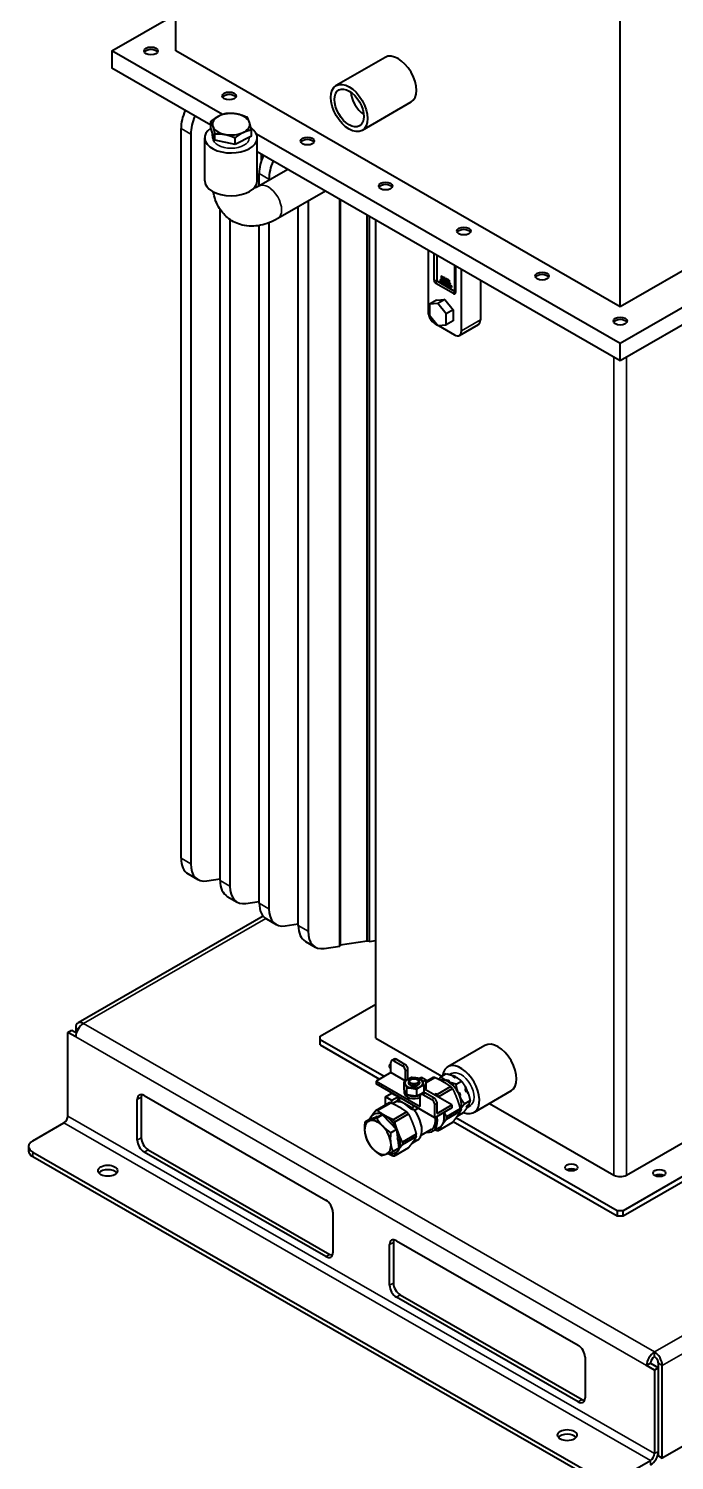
# Model space of a CAD drawing. Header units: millimetres. Extents: x 0 to 4205, y 0 to 2970.
# Drawn here: x 3781.5 to 3937.1, y 2258.7 to 2604.1 of the extents above; entities that cross this region are included whole.
import ezdxf

# ---------------------------------------------------------------- set-up
doc = ezdxf.new("R2010")
doc.units = ezdxf.units.MM
doc.header["$LTSCALE"] = 5
doc.layers.add('가시적인 것(ISO)', color=3, linetype='Continuous', lineweight=40)
doc.layers.add('가시적인 좁은 것(ISO)', color=3, linetype='Continuous', lineweight=35)

msp = doc.modelspace()

# ---------------------------------------------------------------- linework, layer by layer
at = {"layer": '가시적인 것(ISO)'}
for p, q in [((3816.955, 2598.712), (3816.955, 2665.863)), ((3801.54, 2598.712), (3816.955, 2607.589)), ((3924.105, 2537.008), (3924.105, 2606.716)), ((3801.54, 2598.712), (3801.54, 2594.542)), ((3828.199, 2583.36), (3801.54, 2598.712)), ((3924.105, 2537.008), (3816.955, 2598.712)), ((3825.361, 2580.824), (3801.54, 2594.542)), ((3867.411, 2597.176), (3855.626, 2590.389)), ((4024.184, 2594.64), (3924.105, 2537.008)), ((4039.599, 2594.64), (3924.105, 2528.131)), ((4039.599, 2590.47), (3924.105, 2523.962)), ((3873.649, 2586.344), (3861.864, 2579.557)), ((3825.361, 2580.105), (3825.361, 2581.684)), ((3818.204, 2404.002), (3818.204, 2580.028)), ((3820.561, 2578.671), (3820.561, 2402.645)), ((3823.939, 2567.409), (3823.939, 2577.764)), ((3826.345, 2577.167), (3825.361, 2580.105)), ((3825.871, 2577.709), (3825.834, 2578.695)), ((3826.345, 2577.167), (3826.345, 2578.746)), ((3831.256, 2576.189), (3826.345, 2577.167)), ((3835.182, 2578.148), (3831.256, 2576.189)), ((3831.256, 2576.189), (3831.256, 2577.768)), ((3834.672, 2577.709), (3834.68, 2577.897)), ((3835.182, 2578.148), (3835.182, 2579.727)), ((3924.105, 2528.131), (3836.428, 2578.621)), ((3836.605, 2567.409), (3836.605, 2577.764)), ((3924.105, 2523.962), (3836.605, 2574.35)), ((3837.649, 2572.479), (3837.649, 2573.748)), ((3837.695, 2573.722), (3837.695, 2572.611)), ((3843.938, 2570.127), (3836.99, 2566.126)), ((3837.06, 2566.166), (3837.06, 2569.17)), ((3839.417, 2567.813), (3839.417, 2567.523)), ((3853.022, 2564.896), (3841.514, 2558.269)), ((3827.632, 2398.573), (3827.632, 2560.499)), ((3846.488, 2387.714), (3846.488, 2561.133)), ((3848.845, 2562.383), (3848.845, 2386.357)), ((3856.506, 2382.774), (3856.506, 2562.89)), ((3856.551, 2562.864), (3856.551, 2382.953)), ((3829.989, 2558.068), (3829.989, 2397.215)), ((3837.06, 2393.143), (3837.06, 2556.605)), ((3839.417, 2557.262), (3839.417, 2391.786)), ((3863.06, 2383.963), (3863.06, 2559.115)), ((3863.577, 2558.818), (3863.577, 2383.87)), ((3865.179, 2360.588), (3865.179, 2557.895)), ((3877.79, 2550.633), (3877.79, 2535.796)), ((3879.204, 2543.429), (3879.204, 2549.819)), ((3879.848, 2549.448), (3879.848, 2543.33)), ((3884.217, 2540.814), (3884.217, 2546.932)), ((3884.389, 2546.833), (3884.389, 2540.443)), ((3885.803, 2531.181), (3885.803, 2546.018)), ((3883.918, 2540.17), (3879.675, 2542.613)), ((3879.911, 2543.221), (3884.153, 2540.777)), ((3880.677, 2543.602), (3880.653, 2543.588)), ((3880.653, 2543.588), (3880.653, 2543.18)), ((3883.364, 2542.027), (3880.653, 2543.588)), ((3880.653, 2543.18), (3883.364, 2541.619)), ((3880.677, 2543.602), (3883.387, 2542.041)), ((3880.992, 2544.469), (3880.969, 2544.456)), ((3880.969, 2544.456), (3880.969, 2543.775)), ((3881.047, 2544.411), (3880.969, 2544.456)), ((3880.969, 2543.775), (3881.31, 2543.578)), ((3880.992, 2544.469), (3881.071, 2544.424)), ((3881.071, 2544.424), (3881.047, 2544.411)), ((3881.047, 2543.81), (3881.047, 2544.411)), ((3881.071, 2543.824), (3881.047, 2543.81)), ((3881.31, 2543.659), (3881.047, 2543.81)), ((3881.071, 2544.424), (3881.071, 2543.824)), ((3881.071, 2543.824), (3881.334, 2543.672)), ((3881.334, 2543.672), (3881.31, 2543.659)), ((3881.31, 2543.578), (3881.31, 2543.659)), ((3881.334, 2543.592), (3881.31, 2543.578)), ((3881.334, 2543.672), (3881.334, 2543.592)), ((3881.395, 2544.237), (3881.372, 2544.224)), ((3881.74, 2544.012), (3881.372, 2544.224)), ((3881.372, 2544.224), (3881.372, 2543.543)), ((3881.372, 2543.543), (3881.74, 2543.33)), ((3881.395, 2544.237), (3881.764, 2544.025)), ((3881.45, 2544.098), (3881.74, 2543.931)), ((3881.45, 2543.911), (3881.45, 2544.098)), ((3881.474, 2543.925), (3881.45, 2543.911)), ((3881.721, 2543.756), (3881.45, 2543.911)), ((3881.45, 2543.831), (3881.721, 2543.675)), ((3881.45, 2543.578), (3881.45, 2543.831)), ((3881.474, 2543.592), (3881.45, 2543.578)), ((3881.74, 2543.411), (3881.45, 2543.578)), ((3881.474, 2544.085), (3881.474, 2543.925)), ((3881.474, 2543.925), (3881.744, 2543.769)), ((3881.474, 2543.817), (3881.474, 2543.592)), ((3881.474, 2543.592), (3881.764, 2543.424)), ((3881.744, 2543.769), (3881.721, 2543.756)), ((3881.721, 2543.675), (3881.721, 2543.756)), ((3881.744, 2543.689), (3881.721, 2543.675)), ((3881.764, 2544.025), (3881.74, 2544.012)), ((3881.74, 2543.931), (3881.74, 2544.012)), ((3881.764, 2543.944), (3881.74, 2543.931)), ((3881.764, 2543.424), (3881.74, 2543.411)), ((3881.74, 2543.33), (3881.74, 2543.411)), ((3881.764, 2543.344), (3881.74, 2543.33)), ((3881.744, 2543.769), (3881.744, 2543.689)), ((3881.787, 2544.012), (3881.763, 2543.998)), ((3881.763, 2543.998), (3881.966, 2543.2)), ((3881.847, 2543.95), (3881.763, 2543.998)), ((3881.764, 2544.025), (3881.764, 2543.999)), ((3881.764, 2543.996), (3881.764, 2543.944)), ((3881.764, 2543.424), (3881.764, 2543.344)), ((3881.787, 2544.012), (3881.871, 2543.963)), ((3881.871, 2543.963), (3881.847, 2543.95)), ((3882.011, 2543.29), (3881.847, 2543.95)), ((3881.871, 2543.963), (3882.026, 2543.335)), ((3881.966, 2543.2), (3882.051, 2543.151)), ((3882.174, 2543.762), (3882.011, 2543.29)), ((3882.051, 2543.151), (3882.254, 2543.716)), ((3882.074, 2543.165), (3882.051, 2543.151)), ((3882.277, 2543.729), (3882.074, 2543.165)), ((3882.198, 2543.775), (3882.174, 2543.762)), ((3882.254, 2543.716), (3882.174, 2543.762)), ((3882.198, 2543.775), (3882.277, 2543.729)), ((3882.277, 2543.729), (3882.254, 2543.716)), ((3882.334, 2543.697), (3882.31, 2543.683)), ((3882.679, 2543.471), (3882.31, 2543.683)), ((3882.31, 2543.683), (3882.31, 2543.002)), ((3882.31, 2543.002), (3882.679, 2542.79)), ((3882.334, 2543.697), (3882.702, 2543.485)), ((3882.388, 2543.558), (3882.679, 2543.391)), ((3882.388, 2543.371), (3882.388, 2543.558)), ((3882.412, 2543.385), (3882.388, 2543.371)), ((3882.659, 2543.215), (3882.388, 2543.371)), ((3882.388, 2543.291), (3882.659, 2543.135)), ((3882.388, 2543.038), (3882.388, 2543.291)), ((3882.412, 2543.051), (3882.388, 2543.038)), ((3882.679, 2542.87), (3882.388, 2543.038)), ((3882.412, 2543.544), (3882.412, 2543.385)), ((3882.412, 2543.385), (3882.683, 2543.229)), ((3882.412, 2543.277), (3882.412, 2543.051)), ((3882.412, 2543.051), (3882.702, 2542.884)), ((3882.683, 2543.229), (3882.659, 2543.215)), ((3882.659, 2543.135), (3882.659, 2543.215)), ((3882.683, 2543.148), (3882.659, 2543.135)), ((3882.702, 2543.485), (3882.679, 2543.471)), ((3882.679, 2543.391), (3882.679, 2543.471)), ((3882.702, 2543.404), (3882.679, 2543.391)), ((3882.702, 2542.884), (3882.679, 2542.87)), ((3882.679, 2542.79), (3882.679, 2542.87)), ((3882.702, 2542.803), (3882.679, 2542.79)), ((3882.683, 2543.229), (3882.683, 2543.148)), ((3882.702, 2543.485), (3882.702, 2543.404)), ((3882.702, 2542.884), (3882.702, 2542.803)), ((3882.788, 2543.435), (3882.765, 2543.422)), ((3882.765, 2543.422), (3882.765, 2542.74)), ((3882.843, 2543.377), (3882.765, 2543.422)), ((3882.765, 2542.74), (3883.106, 2542.544)), ((3882.788, 2543.435), (3882.867, 2543.39)), ((3882.867, 2543.39), (3882.843, 2543.377)), ((3882.843, 2542.776), (3882.843, 2543.377)), ((3882.867, 2542.789), (3882.843, 2542.776)), ((3883.106, 2542.624), (3882.843, 2542.776)), ((3882.867, 2543.39), (3882.867, 2542.789)), ((3882.867, 2542.789), (3883.13, 2542.638)), ((3883.13, 2542.638), (3883.106, 2542.624)), ((3883.106, 2542.544), (3883.106, 2542.624)), ((3883.13, 2542.557), (3883.106, 2542.544)), ((3883.13, 2542.638), (3883.13, 2542.557)), ((3890.4, 2543.371), (3890.4, 2533.828)), ((3883.387, 2542.041), (3883.364, 2542.027)), ((3883.364, 2541.619), (3883.364, 2542.027)), ((3883.387, 2541.632), (3883.364, 2541.619)), ((3883.387, 2542.041), (3883.387, 2541.632)), ((3879.793, 2538.568), (3878.143, 2537.618)), ((3880.147, 2537.802), (3878.143, 2537.618)), ((3878.143, 2537.618), (3878.143, 2534.943)), ((3879.793, 2538.568), (3881.796, 2538.752)), ((3881.796, 2538.752), (3880.147, 2537.802)), ((3882.15, 2535.311), (3880.147, 2537.802)), ((3881.796, 2538.752), (3883.8, 2536.261)), ((3883.8, 2536.261), (3882.15, 2535.311)), ((3883.8, 2536.261), (3883.8, 2533.586)), ((3878.143, 2534.943), (3880.147, 2532.452)), ((3879.439, 2532.938), (3880.029, 2532.599)), ((3880.147, 2532.452), (3882.15, 2532.636)), ((3880.264, 2532.463), (3884.153, 2530.223)), ((3882.15, 2532.636), (3882.15, 2535.311)), ((3883.8, 2533.586), (3882.15, 2532.636)), ((3885.318, 2530.109), (3889.914, 2532.756)), ((3924.105, 2523.962), (3924.105, 2528.131)), ((3819.938, 2400.174), (3822.295, 2398.816)), ((3824.438, 2398.475), (3827.632, 2398.97)), ((3829.366, 2394.744), (3831.723, 2393.387)), ((3833.866, 2393.046), (3837.06, 2393.541)), ((3838.029, 2389.958), (3793.374, 2364.243)), ((3838.794, 2389.315), (3841.151, 2387.958)), ((3843.294, 2387.617), (3846.488, 2388.112)), ((3848.222, 2383.886), (3850.579, 2382.529)), ((3863.06, 2383.963), (3856.551, 2382.953)), ((3863.577, 2383.87), (3863.06, 2383.963)), ((3863.577, 2383.87), (3865.179, 2384.119)), ((3852.722, 2382.187), (3856.506, 2382.774)), ((3856.551, 2382.953), (3856.506, 2382.774)), ((3851.744, 2360.995), (3865.179, 2368.732)), ((3792.819, 2363.018), (3792.819, 2361.932)), ((3790.933, 2361.932), (3791.876, 2362.475)), ((3792.819, 2360.846), (3790.933, 2361.932)), ((3790.933, 2341.766), (3790.933, 2361.932)), ((3791.876, 2362.475), (3792.985, 2361.836)), ((3851.744, 2360.18), (3851.744, 2360.995)), ((3867.155, 2351.306), (3851.744, 2360.18)), ((3851.744, 2358.954), (3851.744, 2360.18)), ((3865.179, 2360.588), (3881.127, 2351.404)), ((3851.744, 2358.954), (3866.09, 2350.693)), ((3891.482, 2358.784), (3882.525, 2353.626)), ((3868.786, 2352.245), (3868.786, 2354.698)), ((3869.583, 2355.497), (3868.994, 2355.157)), ((3869.493, 2355.108), (3871.614, 2353.887)), ((3872.203, 2354.226), (3870.082, 2355.448)), ((3872.321, 2350.273), (3872.321, 2352.662)), ((3872.91, 2350.639), (3872.91, 2353.001)), ((3868.786, 2352.245), (3865.227, 2350.196)), ((3865.227, 2350.196), (3875.833, 2344.088)), ((3865.227, 2350.196), (3865.227, 2349.514)), ((3879.369, 2341.37), (3865.227, 2349.514)), ((3872.27, 2350.239), (3868.786, 2352.245)), ((3871.955, 2350.016), (3871.955, 2348.309)), ((3873.038, 2349.943), (3873.038, 2349.716)), ((3873.607, 2350.589), (3873.425, 2350.484)), ((3875.137, 2350.589), (3875.318, 2350.484)), ((3875.563, 2350.803), (3876.21, 2351.176)), ((3875.705, 2349.943), (3875.705, 2349.716)), ((3876.21, 2351.176), (3877.342, 2350.525)), ((3877.342, 2350.525), (3876.472, 2350.024)), ((3876.788, 2349.27), (3876.788, 2347.564)), ((3877.342, 2349.884), (3879.419, 2351.08)), ((3879.007, 2351.042), (3877.342, 2350.084)), ((3877.342, 2348.345), (3877.342, 2350.525)), ((3883.224, 2348.89), (3879.931, 2346.993)), ((3880.841, 2351.24), (3882.158, 2351.998)), ((3882.33, 2350.457), (3882.102, 2350.325)), ((3882.691, 2350.036), (3882.919, 2350.167)), ((3883.506, 2352.037), (3882.99, 2351.765)), ((3883.744, 2351.271), (3883.972, 2351.402)), ((3884.333, 2350.982), (3883.744, 2351.271)), ((3884.561, 2351.113), (3884.333, 2350.982)), ((3884.505, 2349.44), (3885.822, 2350.199)), ((3807.668, 2335.944), (3807.668, 2345.755)), ((3808.611, 2346.297), (3808.611, 2336.487)), ((3809.318, 2346.712), (3853.159, 2321.466)), ((3867.536, 2346.39), (3869.069, 2347.272)), ((3869.069, 2345.508), (3867.536, 2346.39)), ((3867.536, 2344.437), (3867.536, 2346.39)), ((3869.069, 2347.272), (3870.601, 2346.39)), ((3870.601, 2346.39), (3869.069, 2345.508)), ((3869.069, 2344.855), (3869.069, 2345.508)), ((3870.264, 2345.344), (3869.26, 2344.766)), ((3870.436, 2345.671), (3871.168, 2346.093)), ((3872.133, 2344.693), (3870.436, 2345.671)), ((3870.436, 2345.204), (3870.436, 2345.671)), ((3870.601, 2345.766), (3870.601, 2346.39)), ((3872.038, 2347.863), (3872.038, 2347.318)), ((3872.603, 2348.624), (3872.603, 2346.918)), ((3875.019, 2348.251), (3875.019, 2346.545)), ((3875.833, 2344.088), (3875.833, 2346.54)), ((3876.631, 2347.339), (3876.041, 2347)), ((3876.54, 2346.951), (3878.662, 2345.729)), ((3876.705, 2347.503), (3876.705, 2347.371)), ((3883.517, 2344.441), (3876.788, 2348.315)), ((3877.342, 2348.345), (3877.04, 2348.171)), ((3879.251, 2346.068), (3877.13, 2347.29)), ((3879.702, 2347.098), (3879.302, 2346.868)), ((3880.344, 2346.48), (3883.637, 2348.376)), ((3885.323, 2347.439), (3885.095, 2347.308)), ((3885.427, 2346.552), (3885.655, 2346.683)), ((3886.57, 2344.737), (3887.887, 2345.496)), ((3886.737, 2348.253), (3886.965, 2348.384)), ((3887.069, 2347.497), (3886.737, 2348.253)), ((3887.297, 2347.629), (3887.069, 2347.497)), ((3897.803, 2347.807), (3888.846, 2342.649)), ((3863.893, 2341.1), (3866.785, 2342.053)), ((3868.4, 2344.935), (3865.107, 2343.038)), ((3866.785, 2342.053), (3865.42, 2341.267)), ((3865.52, 2343.076), (3868.813, 2344.972)), ((3866.785, 2342.053), (3870.194, 2338.504)), ((3872.617, 2342.782), (3869.324, 2340.885)), ((3869.737, 2340.372), (3873.03, 2342.268)), ((3873.83, 2343.716), (3872.133, 2344.693)), ((3872.858, 2345.117), (3872.834, 2345.131)), ((3874.563, 2344.138), (3873.83, 2343.716)), ((3873.83, 2343.25), (3873.83, 2343.716)), ((3874.2, 2343.463), (3873.83, 2343.25)), ((3875.398, 2343.657), (3874.476, 2343.126)), ((3879.369, 2341.37), (3879.369, 2344.504)), ((3883.517, 2343.759), (3879.369, 2341.37)), ((3879.958, 2342.391), (3879.958, 2344.844)), ((3879.958, 2342.391), (3883.517, 2344.441)), ((3885.539, 2343.472), (3882.246, 2341.575)), ((3882.246, 2341.024), (3885.539, 2342.921)), ((3883.517, 2344.441), (3883.517, 2343.759)), ((3884.971, 2341.834), (3886.288, 2342.593)), ((3885.542, 2342.995), (3885.593, 2343.024)), ((3885.85, 2343.491), (3885.623, 2343.36)), ((3887.007, 2343.839), (3887.265, 2344.305)), ((3887.235, 2343.97), (3887.007, 2343.839)), ((3887.964, 2344.296), (3887.104, 2343.756)), ((3887.265, 2344.305), (3887.492, 2344.437)), ((3892.588, 2344.804), (3922.597, 2327.523)), ((3782.448, 2335.789), (3789.99, 2340.133)), ((3863.893, 2341.1), (3862.527, 2340.314)), ((3870.194, 2338.504), (3868.828, 2337.717)), ((3870.194, 2338.504), (3870.709, 2334.001)), ((3878.535, 2338.481), (3876.063, 2337.057)), ((3880.569, 2339.037), (3878.902, 2338.077)), ((3883.637, 2340.207), (3880.344, 2338.311)), ((3883.843, 2340.47), (3923.398, 2317.692)), ((3923.398, 2318.918), (3884.488, 2341.325)), ((3874.932, 2337.364), (3871.639, 2335.468)), ((3871.639, 2334.916), (3874.932, 2336.813)), ((3875.165, 2335.925), (3873.843, 2335.164)), ((3925.613, 2327.523), (3939.261, 2335.382)), ((3781.472, 2334.432), (3781.472, 2333.342)), ((3782.448, 2333.075), (3919.155, 2254.35)), ((3782.448, 2331.985), (3919.155, 2253.26)), ((3853.159, 2307.84), (3809.318, 2333.086)), ((3810.261, 2333.629), (3854.101, 2308.383)), ((3870.709, 2334.001), (3869.343, 2333.214)), ((3873.03, 2334.099), (3869.737, 2332.203)), ((3942.926, 2329.349), (3924.812, 2318.918)), ((3924.812, 2317.692), (3944.109, 2328.804)), ((4048.32, 2324.927), (3934.24, 2259.232)), ((3854.809, 2318.608), (3854.809, 2308.798)), ((3924.812, 2318.918), (3923.398, 2318.918)), ((3923.398, 2318.918), (3923.398, 2317.692)), ((3924.812, 2317.692), (3924.812, 2318.918)), ((3923.398, 2317.692), (3924.812, 2317.692)), ((3869.422, 2311.279), (3869.422, 2301.468)), ((3870.129, 2311.693), (3913.97, 2286.447)), ((3868.479, 2300.925), (3868.479, 2310.736)), ((3913.97, 2272.821), (3870.129, 2298.067)), ((3871.072, 2298.61), (3914.913, 2273.364)), ((3915.62, 2283.589), (3915.62, 2273.779)), ((3932.355, 2283.754), (3932.355, 2284.845)), ((3931.412, 2282.121), (3930.469, 2281.579)), ((3932.355, 2280.493), (3930.469, 2281.579)), ((3931.412, 2282.121), (3933.297, 2281.036)), ((3933.297, 2281.036), (3932.355, 2280.493)), ((3932.355, 2280.493), (3932.355, 2260.327)), ((3933.297, 2281.036), (3933.297, 2282.121)), ((3933.297, 2260.869), (3933.297, 2281.036)), ((3934.24, 2259.232), (3934.24, 2281.579)), ((3933.297, 2259.775), (3933.297, 2260.869)), ((3933.297, 2259.775), (3934.24, 2259.232)), ((3923.869, 2254.35), (3931.412, 2258.694))]:
    msp.add_line(p, q, dxfattribs=at)
for centre, major_axis, ratio in [((3810.968, 2598.712), (-1.667, 0), 0.5758617), ((3858.745, 2584.973), (-3.119, 5.416), 0.5780931), ((3829.824, 2587.853), (-1.667, 0), 0.5758617), ((3858.745, 2584.973), (-2.496, 4.334), 0.5780931), ((3848.68, 2576.995), (-1.667, 0), 0.5758617), ((3867.536, 2566.136), (-1.667, 0), 0.5758617), ((3886.393, 2555.278), (-1.667, 0), 0.5758617), ((3905.249, 2544.419), (-1.667, 0), 0.5758617), ((3924.105, 2533.561), (-1.667, 0), 0.5758617), ((3874.372, 2350.152), (-1.078, 0), 0.5758617), ((3800.55, 2328.568), (2.333, 0), 0.5758617), ((3912.32, 2329.369), (-1.5, 0), 0.5758617), ((3933.533, 2328.012), (-1.5, 0), 0.5758617), ((3911.33, 2264.774), (2.333, 0), 0.5758617)]:
    msp.add_ellipse(centre, major_axis=major_axis, ratio=ratio, dxfattribs=at)
for centre, major_axis, ratio, start_param, end_param in [((3810.968, 2598.085), (-1.667, 0), 0.5758617, 3.4742221, 5.9505558), ((3810.968, 2598.085), (1.667, 0), 0.5758617, 0.3326295, 2.8089632), ((3870.53, 2591.76), (-3.119, 5.416), 0.5780931, 3.1415927, 6.2831853), ((3829.824, 2587.227), (-1.667, 0), 0.5758617, 3.4742221, 5.9505558), ((3829.824, 2587.227), (1.667, 0), 0.5758617, 0.3326295, 2.8089632), ((3862.538, 2587.157), (-2.412, 4.188), 0.5780931, 0.8643981, 2.2771945), ((3824.097, 2583.422), (4.159, 7.222), 0.5780931, 1.7663892, 2.3542608), ((3830.272, 2581.034), (-4.5, 0), 0.5758617, 4.3792454, 5.4264429), ((3826.454, 2582.064), (-4.159, -7.222), 0.5780931, 4.9079818, 5.4958534), ((3830.272, 2581.034), (-4.5, 0), 0.5758617, 5.4264429, 6.4736405), ((3830.272, 2581.034), (-4.5, 0), 0.5758617, 0.1904552, 1.2376527), ((3830.272, 2581.034), (4.5, 0), 0.5758617, 0.1904552, 1.2376527), ((3830.272, 2581.034), (4.5, 0), 0.5758617, 5.4264429, 6.4736405), ((3830.272, 2577.764), (-6.333, 0), 0.5758617, 5.5970834, 10.1326567), ((3830.272, 2581.034), (4.5, 0), 0.5758617, 4.3792454, 5.4264429), ((3848.68, 2576.368), (-1.667, 0), 0.5758617, 3.4742221, 5.9505558), ((3848.68, 2576.368), (1.667, 0), 0.5758617, 0.3326295, 2.8089632), ((3842.953, 2572.563), (4.159, 7.222), 0.5780931, 1.7663892, 2.3542608), ((3845.31, 2571.206), (-4.159, -7.222), 0.5780931, 4.9079818, 5.4958534), ((3830.272, 2567.409), (6.333, 0), 0.5758617, 3.1415927, 6.2831853), ((3867.536, 2565.509), (-1.667, 0), 0.5758617, 3.4742221, 5.9505558), ((3867.536, 2565.509), (1.667, 0), 0.5758617, 0.3326295, 2.8089632), ((3854.738, 2565.777), (-4.159, -7.222), 0.5780931, 5.4801653, 5.4958534), ((3886.393, 2554.651), (-1.667, 0), 0.5758617, 3.4742221, 5.9505558), ((3886.393, 2554.651), (1.667, 0), 0.5758617, 0.3326295, 2.8089632), ((3879.675, 2543.158), (-0.333, 0.578), 0.5780931, 0.7873319, 2.3581282), ((3879.911, 2543.294), (0.0446, -0.0774), 0.5780931, 3.9289245, 5.4997209), ((3905.249, 2543.792), (-1.667, 0), 0.5758617, 3.4742221, 5.9505558), ((3905.249, 2543.792), (1.667, 0), 0.5758617, 0.3326295, 2.8089632), ((3883.918, 2540.715), (0.333, -0.578), 0.5780931, 5.4997209, 7.0705172), ((3884.153, 2540.85), (0.0446, -0.0774), 0.5780931, 5.4997209, 7.0705172), ((3879.439, 2534.846), (-1.164, 2.022), 0.5780931, 0.7873319, 2.3581282), ((3888.75, 2534.778), (1.164, -2.022), 0.5780931, 0, 0.7873319), ((3924.105, 2532.934), (-1.667, 0), 0.5758617, 3.4742221, 5.9505558), ((3924.105, 2532.934), (1.667, 0), 0.5758617, 0.3326295, 2.8089632), ((3884.153, 2532.131), (1.164, -2.022), 0.5780931, 5.4997209, 7.0705172), ((3824.097, 2407.395), (-4.159, -7.222), 0.5780931, 5.4958534, 6.2831853), ((3826.454, 2406.038), (-4.159, -7.222), 0.5780931, 5.4958534, 6.7175839), ((3833.525, 2401.966), (-4.159, -7.222), 0.5780931, 5.4958534, 6.2831853), ((3835.882, 2400.609), (-4.159, -7.222), 0.5780931, 5.4958534, 6.7175839), ((3842.953, 2396.537), (-4.159, -7.222), 0.5780931, 5.4958534, 6.2831853), ((3845.31, 2395.179), (-4.159, -7.222), 0.5780931, 5.4958534, 6.7175839), ((3852.381, 2391.107), (-4.159, -7.222), 0.5780931, 5.4958534, 6.2831853), ((3854.738, 2389.75), (-4.159, -7.222), 0.5780931, 5.4958534, 6.7175839), ((3794.704, 2361.932), (-1.331, 2.311), 0.5780931, 5.4997209, 7.0705172), ((3794.704, 2361.932), (-1.331, -2.311), 0.5780931, 3.9250571, 5.4958534), ((3894.642, 2353.296), (-3.161, 5.488), 0.5780931, 3.1415927, 6.2831853), ((3869.893, 2353.801), (-1.5, 0), 0.5758617, 5.543282, 7.0230886), ((3869.493, 2354.291), (-0.499, 0.867), 0.5780931, 5.4997209, 7.0705172), ((3870.082, 2354.63), (-0.499, 0.867), 0.5780931, 5.4997209, 6.2831853), ((3871.614, 2353.069), (0.499, -0.867), 0.5780931, 0.7873319, 2.3581282), ((3872.203, 2353.408), (-0.499, 0.867), 0.5780931, 3.9289245, 5.4997209), ((3885.686, 2348.138), (3.161, -5.488), 0.5780931, 5.6433798, 10.0578811), ((3874.372, 2349.716), (-2.167, 0), 0.5758617, 5.4977871, 6.5449847), ((3874.372, 2349.716), (-2.167, 0), 0.5758617, 0.2617994, 1.3089969), ((3874.372, 2349.716), (2.167, 0), 0.5758617, 1.3089969, 2.3561945), ((3874.372, 2349.943), (1.333, 0), 0.5758617, 2.360047, 7.0647309), ((3874.372, 2349.716), (1.333, 0), 0.5758617, 3.1415927, 6.2831853), ((3874.372, 2349.716), (-2.167, 0), 0.5758617, 1.3089969, 2.3561945), ((3874.372, 2349.716), (2.167, 0), 0.5758617, 0.2617994, 1.3089969), ((3874.372, 2349.716), (2.167, 0), 0.5758617, 5.4977871, 6.5449847), ((3881.322, 2345.625), (-2.981, 5.176), 0.5780931, 5.966867, 6.0797723), ((3882.629, 2346.378), (-2.255, 3.916), 0.5780931, 5.6654693, 6.134798), ((3882.621, 2346.373), (-2.255, 3.916), 0.5780931, 3.5136275, 6.1305656), ((3882.857, 2346.509), (2.255, -3.916), 0.5780931, 2.3388151, 2.5238767), ((3882.629, 2346.378), (-2.255, 3.916), 0.5780931, 4.6182718, 5.4804078), ((3881.322, 2345.625), (-2.981, 5.176), 0.5780931, 4.9196694, 5.0325747), ((3884.271, 2347.323), (-2.255, 3.916), 0.5780931, 5.4804078, 5.6654693), ((3884.507, 2347.459), (-2.255, 3.916), 0.5780931, 5.4300611, 5.7026551), ((3884.507, 2347.459), (-2.255, 3.916), 0.5780931, 4.3334661, 4.739491), ((3809.318, 2344.804), (-1.164, 2.022), 0.5780931, 5.4997209, 7.0705172), ((3810.261, 2345.347), (1.164, -2.022), 0.5780931, 3.5566932, 3.9289245), ((3872.503, 2340.546), (-2.662, 4.622), 0.5780931, 6.0799374, 6.1354321), ((3874.372, 2347.863), (-2.333, 0), 0.5758617, 6.1470236, 6.9494126), ((3874.372, 2347.318), (-2.333, 0), 0.5758617, 0, 2.2475873), ((3874.372, 2347.863), (-2.333, 0), 0.5758617, 0.8395042, 1.7894254), ((3874.372, 2347.863), (-2.333, 0), 0.5758617, 1.9017918, 2.2844709), ((3876.54, 2346.133), (-0.499, 0.867), 0.5780931, 5.4997209, 7.0705172), ((3874.372, 2347.863), (2.333, 0), 0.5758617, 5.7805555, 5.9340193), ((3877.13, 2346.472), (-0.499, 0.867), 0.5780931, 5.4997209, 6.2831853), ((3878.662, 2344.912), (0.499, -0.867), 0.5780931, 0.7873319, 2.3581282), ((3879.251, 2345.251), (-0.499, 0.867), 0.5780931, 3.9289245, 5.4997209), ((3878.029, 2343.728), (-2.981, 5.176), 0.5780931, 4.9196694, 5.0325747), ((3882.857, 2346.509), (2.255, -3.916), 0.5780931, 1.2916176, 1.4766791), ((3882.629, 2346.378), (-2.255, 3.916), 0.5780931, 3.5710742, 4.4332102), ((3884.271, 2347.323), (-2.255, 3.916), 0.5780931, 4.4332102, 4.6182718), ((3867.301, 2337.551), (-2.662, 4.622), 0.5780931, 5.4997209, 6.5469184), ((3867.422, 2337.62), (-2.981, 5.176), 0.5780931, 5.966867, 6.0797723), ((3867.301, 2337.551), (-2.662, 4.622), 0.5780931, 4.4525233, 5.4997209), ((3870.715, 2339.517), (-2.981, 5.176), 0.5780931, 5.966867, 6.0797723), ((3872.133, 2340.333), (-2.662, 4.622), 0.5780931, 5.4997209, 5.9664862), ((3872.133, 2340.333), (-2.662, 4.622), 0.5780931, 5.0329555, 5.4997209), ((3870.715, 2339.517), (-2.981, 5.176), 0.5780931, 4.9196694, 5.0325747), ((3874.372, 2346.01), (-2.167, 0), 0.5758617, 0.7330257, 0.8377706), ((3874.372, 2345.983), (-2.133, 0), 0.5758617, 0.7815456, 0.8393137), ((3872.503, 2340.546), (2.662, -4.622), 0.5780931, 0, 1.8913629), ((3877.907, 2343.659), (2.662, -4.622), 0.5780931, 0.2637331, 1.0373367), ((3881.322, 2345.625), (-2.981, 5.176), 0.5780931, 3.8724719, 3.9853772), ((3882.857, 2346.509), (2.255, -3.916), 0.5780931, 0.24442, 0.4294816), ((3884.271, 2347.323), (2.255, -3.916), 0.5780931, 0.24442, 0.4294816), ((3884.507, 2347.459), (2.255, -3.916), 0.5780931, 0.2301613, 0.4471195), ((3789.99, 2341.223), (0.665, 1.155), 0.5780931, 3.9250571, 5.4958534), ((3865.651, 2336.6), (-2.246, 3.9), 0.5780931, 6.1640362, 7.2112337), ((3865.651, 2336.6), (-2.246, 3.9), 0.5780931, 5.1168386, 6.1640362), ((3867.301, 2337.551), (-2.662, 4.622), 0.5780931, 0.2637331, 0.4608543), ((3867.301, 2337.551), (-2.248, 3.905), 0.5780931, 6.1137516, 6.2143208), ((3865.651, 2336.6), (-2.246, 3.9), 0.5780931, 4.0696411, 5.1168386), ((3867.301, 2337.551), (2.248, -3.905), 0.5780931, 1.9249614, 2.0255306), ((3867.422, 2337.62), (-2.981, 5.176), 0.5780931, 4.9196694, 5.0325747), ((3876.241, 2342.699), (2.662, -4.622), 0.5780931, 5.8321585, 7.3205221), ((3876.14, 2342.641), (2.395, -4.16), 0.5780931, 0, 0.9703425), ((3877.907, 2343.659), (2.662, -4.622), 0.5780931, 0, 0.2637331), ((3878.029, 2343.728), (-2.981, 5.176), 0.5780931, 3.8724719, 3.9853772), ((3784.805, 2334.432), (-3.333, 0), 0.5758617, 5.4977871, 7.0685835), ((3809.318, 2334.994), (-1.164, 2.022), 0.5780931, 0.7873319, 2.3581282), ((3810.261, 2335.537), (1.164, -2.022), 0.5780931, 3.9289245, 5.4997209), ((3865.651, 2336.6), (2.246, -3.9), 0.5780931, 4.0696411, 5.1168386), ((3865.651, 2336.6), (2.246, -3.9), 0.5780931, 6.1640362, 7.2112337), ((3867.301, 2337.551), (2.248, -3.905), 0.5780931, 0.8777638, 0.978333), ((3867.301, 2337.551), (2.662, -4.622), 0.5780931, 0.2637331, 1.3109306), ((3867.422, 2337.62), (-2.981, 5.176), 0.5780931, 3.8724719, 3.9853772), ((3870.715, 2339.517), (-2.981, 5.176), 0.5780931, 3.8724719, 3.9853772), ((3878.029, 2343.728), (2.981, -5.176), 0.5780931, 5.966867, 6.0797723), ((3784.805, 2333.342), (-3.333, 0), 0.5758617, 0, 0.7853982), ((3865.651, 2336.6), (2.246, -3.9), 0.5780931, 5.1168386, 6.1640362), ((3867.301, 2337.551), (2.662, -4.622), 0.5780931, 5.7488903, 6.5469184), ((3867.422, 2337.62), (2.981, -5.176), 0.5780931, 5.966867, 6.0797723), ((3800.55, 2327.478), (-2.333, 0), 0.5758617, 3.559257, 5.8655209), ((3912.32, 2328.143), (-1.5, 0), 0.5758617, 3.9308733, 5.4939047), ((3912.32, 2328.143), (1.108, 0), 0.5758617, 0.8396027, 2.3019899), ((3924.105, 2328.392), (-2.133, 0), 0.5758617, 0.7853982, 2.3561945), ((3933.533, 2326.786), (-1.5, 0), 0.5758617, 3.9308733, 5.4939047), ((3933.533, 2326.786), (1.108, 0), 0.5758617, 0.8396027, 2.3019899), ((3853.159, 2319.558), (1.164, -2.022), 0.5780931, 0.7873319, 2.3581282), ((3870.129, 2309.786), (-1.164, 2.022), 0.5780931, 5.4997209, 7.0705172), ((3871.072, 2310.328), (1.164, -2.022), 0.5780931, 3.5566932, 3.9289245), ((3853.159, 2309.748), (1.164, -2.022), 0.5780931, 5.4997209, 7.0705172), ((3854.101, 2310.291), (1.164, -2.022), 0.5780931, 5.4997209, 5.8680848), ((3870.129, 2299.975), (-1.164, 2.022), 0.5780931, 0.7873319, 2.3581282), ((3871.072, 2300.518), (1.164, -2.022), 0.5780931, 3.9289245, 5.4997209), ((3913.97, 2284.539), (1.164, -2.022), 0.5780931, 0.7873319, 2.3581282), ((3932.355, 2282.664), (1.331, 2.311), 0.5780931, 0.7834645, 2.3542608), ((3932.355, 2282.664), (-0.665, -1.155), 0.5780931, 3.9250571, 5.4958534), ((3932.355, 2282.664), (-1.331, 2.311), 0.5780931, 3.9289245, 5.4997209), ((3932.355, 2282.664), (-0.665, 1.155), 0.5780931, 3.9289245, 5.4997209), ((3913.97, 2274.729), (1.164, -2.022), 0.5780931, 5.4997209, 7.0705172), ((3914.913, 2275.272), (1.164, -2.022), 0.5780931, 5.4997209, 5.8680848), ((3911.33, 2263.684), (-2.333, 0), 0.5758617, 3.559257, 5.8655209), ((3931.412, 2259.784), (1.331, 2.311), 0.5780931, 3.9250571, 5.4958534), ((3931.412, 2259.784), (0.665, 1.155), 0.5780931, 3.9250571, 5.4958534)]:
    msp.add_ellipse(centre, major_axis=major_axis, ratio=ratio, start_param=start_param, end_param=end_param, dxfattribs=at)
for points, weights in [([(3827.325, 2582.993), (3826.414, 2582.538), (3825.361, 2581.684)], [1, 1.08870427445, 1.10017793758]), ([(3825.361, 2581.684), (3825.625, 2581.226), (3825.853, 2580.544)], [1.10017793758, 1.08870427445, 1]), ([(3825.853, 2580.544), (3826.082, 2579.862), (3826.345, 2578.746)], [1, 1.08870427445, 1.10017793758]), ([(3829.288, 2583.644), (3828.236, 2583.448), (3827.325, 2582.993)], [1.10017793758, 1.08870427445, 1]), ([(3831.743, 2583.483), (3830.604, 2583.71), (3829.288, 2583.644)], [1, 1.08870427445, 1.10017793758]), ([(3834.199, 2582.666), (3832.883, 2583.256), (3831.743, 2583.483)], [1.10017793758, 1.08870427445, 1]), ([(3834.691, 2581.525), (3834.462, 2582.207), (3834.199, 2582.666)], [1, 1.08870427445, 1.10017793758]), ([(3835.182, 2579.727), (3834.919, 2580.843), (3834.691, 2581.525)], [1.10017793758, 1.08870427445, 1]), ([(3826.345, 2578.746), (3827.661, 2578.813), (3828.8, 2578.586)], [1.10017793758, 1.08870427445, 1]), ([(3828.8, 2578.586), (3829.94, 2578.358), (3831.256, 2577.768)], [1, 1.08870427445, 1.10017793758]), ([(3831.256, 2577.768), (3832.308, 2578.621), (3833.219, 2579.076)], [1.10017793758, 1.08870427445, 1]), ([(3833.219, 2579.076), (3834.13, 2579.531), (3835.182, 2579.727)], [1, 1.08870427445, 1.10017793758]), ([(3872.84, 2350.599), (3872.429, 2350.362), (3871.955, 2350.016)], [1, 1.04314139574, 1.01001874936]), ([(3871.955, 2350.016), (3872.129, 2349.716), (3872.279, 2349.393)], [1.01001874936, 1.04314139574, 1]), ([(3872.279, 2349.393), (3872.429, 2349.07), (3872.603, 2348.624)], [1, 1.04314139574, 1.01001874936]), ([(3873.724, 2351.034), (3873.25, 2350.835), (3872.84, 2350.599)], [1.01001874936, 1.04314139574, 1]), ([(3874.933, 2350.921), (3874.372, 2351.008), (3873.724, 2351.034)], [1, 1.04314139574, 1.01001874936]), ([(3876.141, 2350.662), (3875.493, 2350.835), (3874.933, 2350.921)], [1.01001874936, 1.04314139574, 1]), ([(3875.019, 2348.251), (3875.493, 2348.598), (3875.904, 2348.834)], [1.01001874936, 1.04314139574, 1]), ([(3875.904, 2348.834), (3876.314, 2349.07), (3876.788, 2349.27)], [1, 1.04314139574, 1.01001874936]), ([(3876.465, 2350.039), (3876.314, 2350.362), (3876.141, 2350.662)], [1, 1.04314139574, 1.01001874936]), ([(3876.788, 2349.27), (3876.615, 2349.716), (3876.465, 2350.039)], [1.01001874936, 1.04314139574, 1]), ([(3879.419, 2351.08), (3880.546, 2350.571), (3881.443, 2350.055)], [1, 1.0295630141, 1]), ([(3880.841, 2351.24), (3880.59, 2350.909), (3880.388, 2350.621)], [1.00007075032, 1.01306013341, 1.01714245765]), ([(3882.102, 2350.325), (3881.425, 2350.699), (3880.841, 2351.24)], [1.01059853484, 1.03163894694, 1.00007075032]), ([(3881.443, 2350.055), (3882.34, 2349.538), (3883.224, 2348.89)], [1, 1.0295630141, 1]), ([(3882.158, 2351.998), (3883.218, 2351.731), (3883.972, 2351.402)], [1.00007075032, 1.03163894694, 1.01059853484]), ([(3884.505, 2349.44), (3883.445, 2349.707), (3882.691, 2350.036)], [1.00007075032, 1.03163894694, 1.01059853484]), ([(3885.095, 2347.308), (3884.73, 2348.248), (3884.505, 2349.44)], [1.01059853484, 1.03163894694, 1.00007075032]), ([(3884.561, 2351.113), (3885.238, 2350.74), (3885.822, 2350.199)], [1.01059853484, 1.03163894694, 1.00007075032]), ([(3885.822, 2350.199), (3886.524, 2349.28), (3886.965, 2348.384)], [1.00007075032, 1.03163894694, 1.01059853484]), ([(3872.279, 2347.54), (3872.129, 2347.863), (3871.955, 2348.309)], [1, 1.04314139574, 1.01001874936]), ([(3872.603, 2346.918), (3872.429, 2347.217), (3872.279, 2347.54)], [1.01001874936, 1.04314139574, 1]), ([(3872.603, 2348.624), (3873.25, 2348.598), (3873.811, 2348.511)], [1.01001874936, 1.04314139574, 1]), ([(3873.811, 2346.658), (3873.25, 2346.745), (3872.603, 2346.918)], [1, 1.04314139574, 1.01001874936]), ([(3873.811, 2348.511), (3874.372, 2348.425), (3875.019, 2348.251)], [1, 1.04314139574, 1.01001874936]), ([(3875.019, 2346.545), (3874.372, 2346.571), (3873.811, 2346.658)], [1.01001874936, 1.04314139574, 1]), ([(3875.904, 2346.981), (3875.493, 2346.745), (3875.019, 2346.545)], [1, 1.04314139574, 1.01001874936]), ([(3876.788, 2347.564), (3876.314, 2347.217), (3875.904, 2346.981)], [1.01001874936, 1.04314139574, 1]), ([(3879.702, 2347.098), (3879.661, 2346.882), (3879.624, 2346.682)], [1.00059034426, 1.00138476695, 1.00056291799]), ([(3879.931, 2346.993), (3879.815, 2347.046), (3879.702, 2347.098)], [2.70379755074, 2.71967206274, 2.73399320319]), ([(3880.415, 2346.227), (3880.379, 2346.352), (3880.344, 2346.48)], [1.00490778905, 1.00270059516, 1]), ([(3883.637, 2348.376), (3884.26, 2347.151), (3884.709, 2345.994)], [1, 1.0295630141, 1]), ([(3884.709, 2345.994), (3885.157, 2344.837), (3885.539, 2343.472)], [1, 1.0295630141, 1]), ([(3886.57, 2344.737), (3885.868, 2345.656), (3885.427, 2346.552)], [1.00007075032, 1.03163894694, 1.01059853484]), ([(3887.297, 2347.629), (3887.662, 2346.689), (3887.887, 2345.496)], [1.01059853484, 1.03163894694, 1.00007075032]), ([(3887.887, 2345.496), (3887.766, 2344.981), (3887.492, 2344.437)], [1.00007075032, 1.03163894694, 1.01059853484]), ([(3865.107, 2343.038), (3864.483, 2342.252), (3864.035, 2341.611)], [1, 1.0295630141, 1]), ([(3867.301, 2341.911), (3866.404, 2342.428), (3865.52, 2343.076)], [1, 1.0295630141, 1]), ([(3869.324, 2340.885), (3868.198, 2341.394), (3867.301, 2341.911)], [1, 1.0295630141, 1]), ([(3868.813, 2344.972), (3869.939, 2344.464), (3870.836, 2343.947)], [1, 1.0295630141, 1]), ([(3870.836, 2343.947), (3871.734, 2343.43), (3872.617, 2342.782)], [1, 1.0295630141, 1]), ([(3873.03, 2342.268), (3873.654, 2341.043), (3874.102, 2339.886)], [1, 1.0295630141, 1]), ([(3882.246, 2341.575), (3881.949, 2342.159), (3881.698, 2342.712)], [1, 1.01386985073, 1.01472528022]), ([(3885.539, 2342.921), (3885.157, 2342.274), (3884.709, 2341.634)], [1, 1.0295630141, 1]), ([(3884.971, 2341.834), (3885.007, 2341.99), (3885.057, 2342.146)], [1.00007075032, 1.00946107567, 1.01419641318]), ([(3885.623, 2343.36), (3885.973, 2343.949), (3886.57, 2344.737)], [1.01059853484, 1.03163894694, 1.00007075032]), ([(3887.235, 2343.97), (3886.885, 2343.381), (3886.288, 2342.593)], [1.01059853484, 1.03163894694, 1.00007075032]), ([(3862.527, 2340.314), (3862.381, 2338.944), (3862.5, 2337.899)], [1.10017793758, 1.08870427445, 1]), ([(3863.689, 2340.627), (3863.018, 2340.406), (3862.527, 2340.314)], [1, 1.08870427445, 1.10017793758]), ([(3864.035, 2341.611), (3863.787, 2341.258), (3863.566, 2340.912)], [1, 1.01612304337, 1.01465975223]), ([(3865.42, 2341.267), (3864.36, 2340.848), (3863.689, 2340.627)], [1.10017793758, 1.08870427445, 1]), ([(3866.84, 2339.328), (3866.049, 2340.152), (3865.42, 2341.267)], [1, 1.08870427445, 1.10017793758]), ([(3868.828, 2337.717), (3867.63, 2338.505), (3866.84, 2339.328)], [1.10017793758, 1.08870427445, 1]), ([(3870.567, 2337.85), (3870.118, 2339.007), (3869.737, 2340.372)], [1, 1.0295630141, 1]), ([(3874.102, 2339.886), (3874.551, 2338.729), (3874.932, 2337.364)], [1, 1.0295630141, 1]), ([(3879.548, 2338.449), (3879.734, 2338.361), (3879.931, 2338.273)], [1.00834747135, 1.00502934093, 1]), ([(3880.344, 2338.311), (3880.725, 2338.958), (3881.173, 2339.598)], [1, 1.0295630141, 1]), ([(3881.173, 2339.598), (3881.622, 2340.238), (3882.246, 2341.024)], [1, 1.0295630141, 1]), ([(3884.709, 2341.634), (3884.26, 2340.994), (3883.637, 2340.207)], [1, 1.0295630141, 1]), ([(3884.866, 2341.861), (3884.918, 2341.847), (3884.971, 2341.834)], [1.00300318456, 1.00159858122, 1.00007075032]), ([(3862.5, 2337.899), (3862.62, 2336.854), (3863.042, 2335.811)], [1, 1.08870427445, 1.10017793758]), ([(3863.042, 2335.811), (3863.671, 2334.696), (3864.462, 2333.872)], [1.10017793758, 1.08870427445, 1]), ([(3868.801, 2335.302), (3868.682, 2336.347), (3868.828, 2337.717)], [1, 1.08870427445, 1.10017793758]), ([(3869.343, 2333.214), (3868.921, 2334.257), (3868.801, 2335.302)], [1.10017793758, 1.08870427445, 1]), ([(3871.639, 2335.468), (3871.015, 2336.693), (3870.567, 2337.85)], [1, 1.0295630141, 1]), ([(3874.102, 2335.526), (3873.654, 2334.886), (3873.03, 2334.099)], [1, 1.0295630141, 1]), ([(3874.932, 2336.813), (3874.551, 2336.166), (3874.102, 2335.526)], [1, 1.0295630141, 1]), ([(3864.462, 2333.872), (3865.253, 2333.049), (3866.45, 2332.261)], [1, 1.08870427445, 1.10017793758]), ([(3866.45, 2332.261), (3866.941, 2332.353), (3867.613, 2332.574)], [1.10017793758, 1.08870427445, 1]), ([(3867.613, 2332.574), (3868.284, 2332.795), (3869.343, 2333.214)], [1, 1.08870427445, 1.10017793758]), ([(3868.114, 2332.747), (3868.673, 2332.459), (3869.324, 2332.165)], [1.01448425056, 1.01687766995, 1]), ([(3869.737, 2332.203), (3870.118, 2332.85), (3870.567, 2333.49)], [1, 1.0295630141, 1]), ([(3870.567, 2333.49), (3871.015, 2334.13), (3871.639, 2334.916)], [1, 1.0295630141, 1])]:
    msp.add_rational_spline(points, weights, degree=2, dxfattribs=at)
for points, knots in [([(3841.514, 2558.269), (3840.217, 2557.521), (3838.833, 2556.956), (3835.942, 2556.377), (3834.425, 2556.357), (3831.803, 2557.008), (3830.696, 2557.529), (3828.833, 2558.934), (3828.071, 2559.792), (3826.807, 2561.809), (3826.357, 2562.987), (3826.043, 2564.372), (3826.006, 2564.551), (3825.973, 2564.73)], [4.712389, 4.712389, 4.712389, 4.712389, 5.0265482, 5.0265482, 5.3317233, 5.3317233, 5.5675968, 5.5675968, 5.7938712, 5.7938712, 6.0552801, 6.0552801, 6.0938773, 6.0938773, 6.0938773, 6.0938773]), ([(3836.99, 2566.126), (3836.542, 2565.868), (3836.144, 2565.704), (3835.814, 2565.607), (3835.79, 2565.601), (3835.766, 2565.594)], [4.71238898, 4.71238898, 4.71238898, 4.71238898, 4.95364209, 4.95364209, 4.97313775, 4.97313775, 4.97313775, 4.97313775])]:
    msp.add_open_spline(points, degree=3, knots=knots, dxfattribs=at)
at = {"layer": '가시적인 좁은 것(ISO)'}
for p, q in [((3820.561, 2578.671), (3818.204, 2580.028)), ((3839.417, 2567.813), (3837.06, 2569.17)), ((3848.845, 2562.383), (3848.752, 2562.437)), ((3879.204, 2543.429), (3879.848, 2543.33)), ((3879.675, 2542.613), (3879.911, 2543.221)), ((3883.918, 2540.17), (3884.153, 2540.777)), ((3884.389, 2540.443), (3884.217, 2540.814)), ((3890.4, 2533.828), (3885.803, 2531.181)), ((3922.597, 2524.831), (3922.597, 2327.523)), ((3925.613, 2327.523), (3925.613, 2524.831)), ((3820.561, 2402.645), (3818.204, 2404.002)), ((3829.989, 2397.215), (3827.632, 2398.573)), ((3839.417, 2391.786), (3837.06, 2393.143)), ((3838.638, 2389.412), (3794.704, 2364.112)), ((3848.845, 2386.357), (3846.488, 2387.714)), ((3793.369, 2362.701), (3792.819, 2363.018)), ((3794.704, 2364.112), (3932.355, 2284.845)), ((3930.469, 2281.579), (3792.819, 2360.846)), ((3869.493, 2355.108), (3870.082, 2355.448)), ((3872.203, 2354.226), (3871.614, 2353.887)), ((3872.321, 2352.662), (3872.91, 2353.001)), ((3807.668, 2345.755), (3808.611, 2346.297)), ((3876.54, 2346.951), (3877.13, 2347.29)), ((3879.251, 2346.068), (3878.662, 2345.729)), ((4048.32, 2347.273), (3934.24, 2281.579)), ((3879.369, 2344.504), (3879.958, 2344.844)), ((3931.412, 2258.694), (3789.99, 2340.133)), ((3790.933, 2341.766), (3932.355, 2260.327)), ((3807.668, 2335.944), (3808.611, 2336.487)), ((3782.448, 2331.985), (3782.448, 2333.075)), ((3809.318, 2333.086), (3810.261, 2333.629)), ((3868.479, 2310.736), (3869.422, 2311.279)), ((3932.355, 2284.845), (3983.162, 2314.103)), ((3853.159, 2307.84), (3854.101, 2308.383)), ((3868.479, 2300.925), (3869.422, 2301.468)), ((3870.129, 2298.067), (3871.072, 2298.61)), ((3934.24, 2281.579), (3933.297, 2282.121)), ((3913.97, 2272.821), (3914.913, 2273.364)), ((3932.355, 2260.327), (3933.297, 2260.869)), ((3931.412, 2257.603), (3931.412, 2258.694))]:
    msp.add_line(p, q, dxfattribs=at)
for centre, major_axis, ratio, start_param, end_param in [((3830.272, 2577.764), (-4.402, 0), 0.5758617, 0.0219921, 3.1196005), ((3839.252, 2562.197), (-2.262, 3.929), 0.5780931, 3.1415927, 6.2831853), ((3885.686, 2348.138), (2.229, -3.871), 0.5780931, 0.0221416, 3.1194511)]:
    msp.add_ellipse(centre, major_axis=major_axis, ratio=ratio, start_param=start_param, end_param=end_param, dxfattribs=at)

doc.saveas('drawing.dxf')
